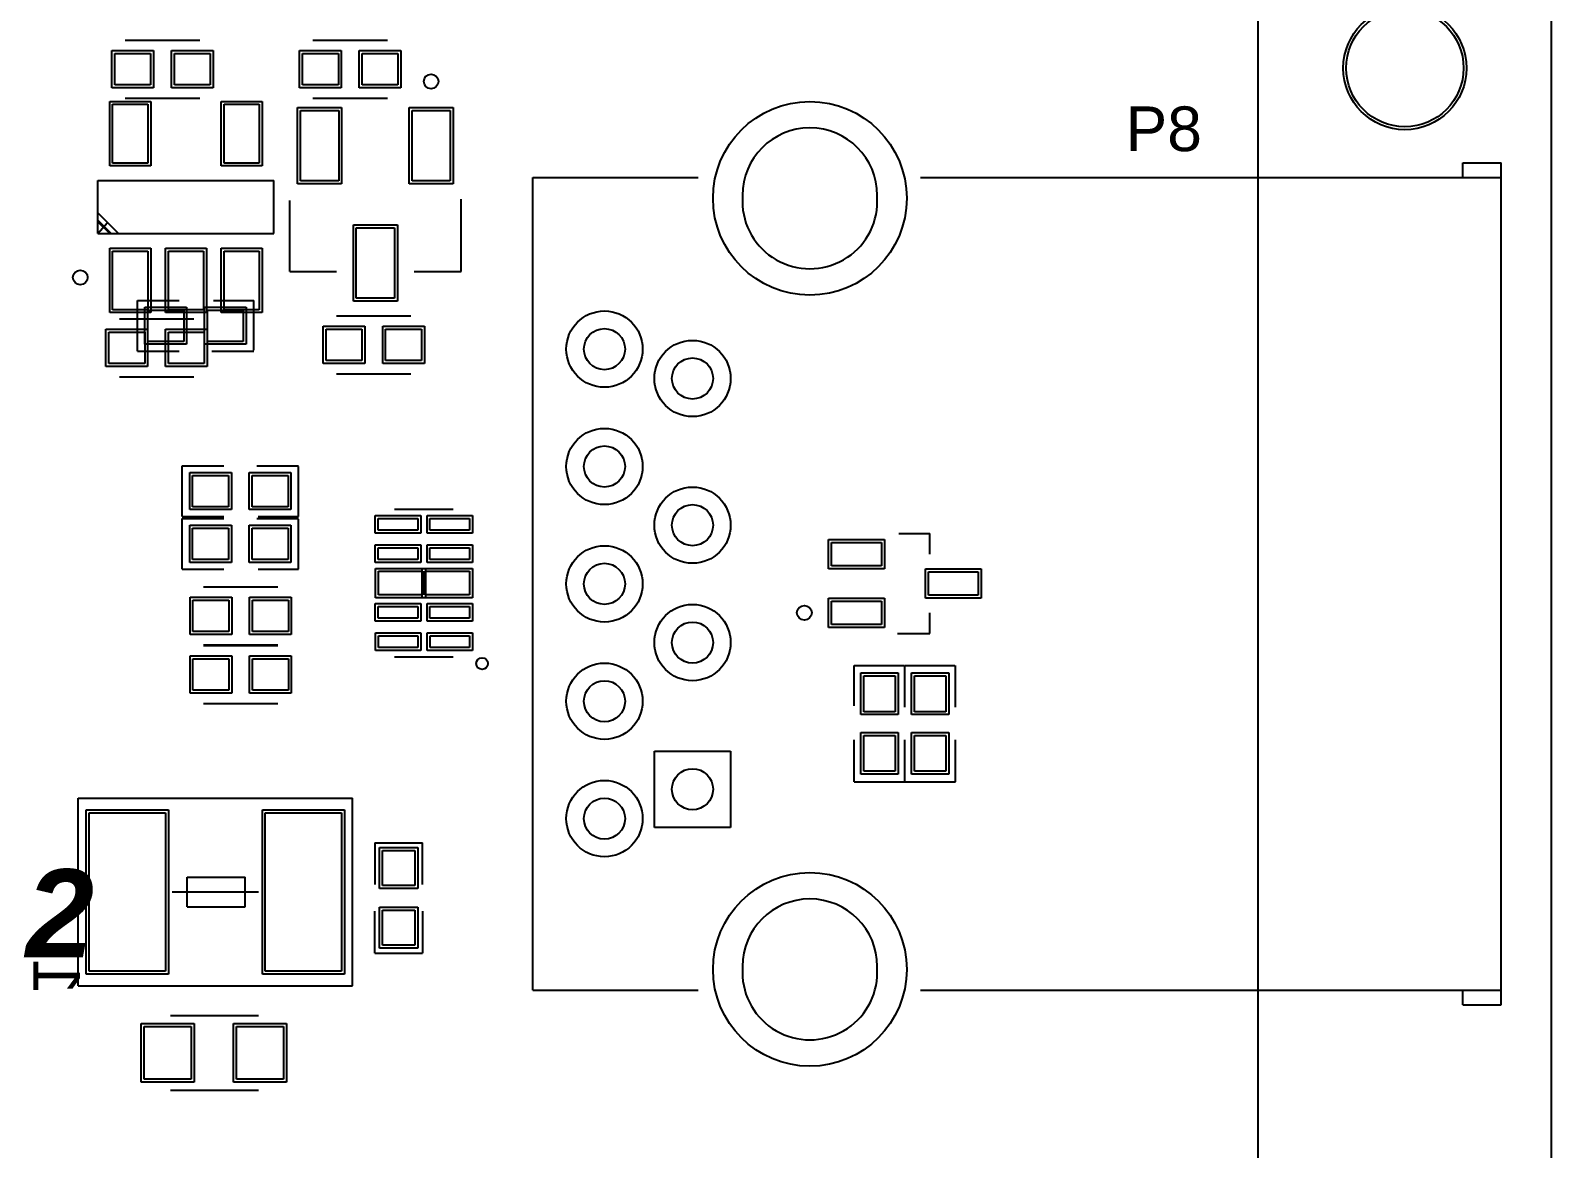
# Model space of a CAD drawing. Header units: inches. Extents: x -5 to 125, y -8 to 83.
# Drawn here: x 99.08 to 125, y 38.59 to 57.64 of the extents above; entities that cross this region are included whole.
import ezdxf

# ---------------------------------------------------------------- set-up
doc = ezdxf.new("R2010")
doc.units = ezdxf.units.IN
for name, color, linetype in [('Bottom Overlay', 54, 'Continuous'), ('Bottom Paste', 16, 'Continuous'), ('Bottom Solder', 6, 'Continuous'), ('Keep-Out Layer', 6, 'Continuous'), ('Top Overlay', 2, 'Continuous'), ('Top Paste', 8, 'Continuous'), ('Top Solder', 216, 'Continuous')]:
    doc.layers.add(name, color=color, linetype=linetype)
doc.styles.add('Arial', font='', dxfattribs={"height": 0.2})
doc.styles.add('Arial_Bold_Italic', font='', dxfattribs={"height": 0.2})
doc.styles.get('Arial').set_extended_font_data('Arial')
doc.styles.get('Arial_Bold_Italic').set_extended_font_data('Arial', italic=True, bold=True)

# ---------------------------------------------------------------- blocks, each defined once
blk = doc.blocks.new('USB3_0_A_11_78_49')
at = {"layer": 'Bottom Solder'}
for p, q in [((-6.52, 2.9), (-6.62, 2.9)), ((6.62, 2.9), (6.52, 2.9)), ((-6.62, 0.6), (-6.52, 0.6)), ((6.52, 0.6), (6.62, 0.6)), ((2.85, 0.4), (4.15, 0.4)), ((2.85, -0.9), (2.85, 0.4)), ((4.15, 0.4), (4.15, -0.9)), ((4.15, -0.9), (2.85, -0.9))]:
    blk.add_line(p, q, dxfattribs=at)
for centre, radius in [((-6.57, 1.75), 1.65), ((6.57, 1.75), 1.65), ((-3.5, -0.25), 0.65), ((-1, -0.25), 0.65), ((1, -0.25), 0.65), ((-3.5, -0.25), 0.35), ((-1, -0.25), 0.35), ((1, -0.25), 0.35), ((3.5, -0.25), 0.35), ((-4, -1.75), 0.65), ((-2, -1.75), 0.65), ((0, -1.75), 0.65), ((2, -1.75), 0.65), ((4, -1.75), 0.65), ((-4, -1.75), 0.35), ((-2, -1.75), 0.35), ((0, -1.75), 0.35), ((2, -1.75), 0.35), ((4, -1.75), 0.35)]:
    blk.add_circle(centre, radius, dxfattribs=at)
for centre, start, end in [((-6.62, 1.75), 90, 270), ((-6.52, 1.75), 270, 90), ((6.52, 1.75), 90, 270), ((6.62, 1.75), 270, 90)]:
    blk.add_arc(centre, 1.15, start, end, dxfattribs=at)
at = {"layer": 'Top Overlay'}
for p, q in [((-7.175, 12.878), (-7.175, 13.53)), ((-6.925, 13.53), (-7.175, 13.53)), ((-6.925, 11.58), (-6.925, 13.53)), ((6.925, 13.53), (-6.925, 13.53)), ((7.175, 13.53), (6.925, 13.53)), ((6.925, 12.878), (6.925, 13.53)), ((6.925, 3.636), (6.925, 13.53)), ((7.175, 12.878), (7.175, 13.53)), ((-6.925, 12.878), (-7.175, 12.878)), ((7.175, 12.878), (6.925, 12.878)), ((-6.925, 3.636), (-6.925, 11.58)), ((-6.925, -2.97), (-6.925, -0.156)), ((6.925, -2.97), (6.925, -0.156)), ((6.925, -2.97), (-6.925, -2.97))]:
    blk.add_line(p, q, dxfattribs=at)
at = {"layer": 'Top Solder'}
for p, q in [((-6.52, 2.9), (-6.62, 2.9)), ((6.62, 2.9), (6.52, 2.9)), ((-6.62, 0.6), (-6.52, 0.6)), ((6.52, 0.6), (6.62, 0.6)), ((2.85, 0.4), (4.15, 0.4)), ((2.85, -0.9), (2.85, 0.4)), ((4.15, 0.4), (4.15, -0.9)), ((4.15, -0.9), (2.85, -0.9))]:
    blk.add_line(p, q, dxfattribs=at)
for centre, radius in [((-6.57, 1.75), 1.65), ((6.57, 1.75), 1.65), ((-3.5, -0.25), 0.65), ((-1, -0.25), 0.65), ((1, -0.25), 0.65), ((-3.5, -0.25), 0.35), ((-1, -0.25), 0.35), ((1, -0.25), 0.35), ((3.5, -0.25), 0.35), ((-4, -1.75), 0.65), ((-2, -1.75), 0.65), ((0, -1.75), 0.65), ((2, -1.75), 0.65), ((4, -1.75), 0.65), ((-4, -1.75), 0.35), ((-2, -1.75), 0.35), ((0, -1.75), 0.35), ((2, -1.75), 0.35), ((4, -1.75), 0.35)]:
    blk.add_circle(centre, radius, dxfattribs=at)
for centre, start, end in [((-6.62, 1.75), 90, 270), ((-6.52, 1.75), 270, 90), ((6.52, 1.75), 90, 270), ((6.62, 1.75), 270, 90)]:
    blk.add_arc(centre, 1.15, start, end, dxfattribs=at)
blk = doc.blocks.new('SOT_235_56')
at = {"layer": 'Top Overlay'}
for p, q in [((-0.225, 1.5), (-0.45, 1.275)), ((-0.225, 1.5), (-0.45, 1.3)), ((-0.25, 1.5), (-0.45, 1.3)), ((-0.1, 1.5), (-0.45, 1.15)), ((-0.45, 1.5), (0.45, 1.5)), ((-0.45, 1.5), (-0.45, 1.275)), ((-0.45, 1.5), (-0.265, 1.335)), ((-0.45, 1.5), (-0.45, -1.5)), ((-0.1, 1.5), (-0.025, 1.5)), ((0.45, 1.5), (0.45, -1.5)), ((-0.45, -1.5), (0.45, -1.5))]:
    blk.add_line(p, q, dxfattribs=at)
blk.add_circle((-1.2, 1.8), 0.125, dxfattribs=at)
at = {"layer": 'Top Paste'}
for p, q in [((-1.75, 0.65), (-1.75, 1.25)), ((-1.75, 1.25), (-0.75, 1.25)), ((-0.75, 1.25), (-0.75, 0.65)), ((0.75, 0.65), (0.75, 1.25)), ((0.75, 1.25), (1.75, 1.25)), ((1.75, 1.25), (1.75, 0.65)), ((-0.75, 0.65), (-1.75, 0.65)), ((1.75, 0.65), (0.75, 0.65)), ((-1.75, -0.3), (-1.75, 0.3)), ((-1.75, 0.3), (-0.75, 0.3)), ((-0.75, 0.3), (-0.75, -0.3)), ((-0.75, -0.3), (-1.75, -0.3)), ((-1.75, -1.25), (-1.75, -0.65)), ((-1.75, -0.65), (-0.75, -0.65)), ((-0.75, -0.65), (-0.75, -1.25)), ((0.75, -1.25), (0.75, -0.65)), ((0.75, -0.65), (1.75, -0.65)), ((1.75, -0.65), (1.75, -1.25)), ((-0.75, -1.25), (-1.75, -1.25)), ((1.75, -1.25), (0.75, -1.25))]:
    blk.add_line(p, q, dxfattribs=at)
at = {"layer": 'Top Solder'}
for p, q in [((-1.8, 0.6), (-1.8, 1.3)), ((-1.8, 1.3), (-0.7, 1.3)), ((-0.7, 1.3), (-0.7, 0.6)), ((0.7, 0.6), (0.7, 1.3)), ((0.7, 1.3), (1.8, 1.3)), ((1.8, 1.3), (1.8, 0.6)), ((-0.7, 0.6), (-1.8, 0.6)), ((1.8, 0.6), (0.7, 0.6)), ((-1.8, -0.35), (-1.8, 0.35)), ((-1.8, 0.35), (-0.7, 0.35)), ((-0.7, 0.35), (-0.7, -0.35)), ((-0.7, -0.35), (-1.8, -0.35)), ((-1.8, -1.3), (-1.8, -0.6)), ((-1.8, -0.6), (-0.7, -0.6)), ((-0.7, -0.6), (-0.7, -1.3)), ((0.7, -1.3), (0.7, -0.6)), ((0.7, -0.6), (1.8, -0.6)), ((1.8, -0.6), (1.8, -1.3)), ((-0.7, -1.3), (-1.8, -1.3)), ((1.8, -1.3), (0.7, -1.3))]:
    blk.add_line(p, q, dxfattribs=at)
blk = doc.blocks.new('SOT_233_N_82')
at = {"layer": 'Top Overlay'}
for p, q in [((1.143, 1.46), (-0.089, 1.46)), ((1.143, 0.66), (1.143, 1.46)), ((1.143, -1.46), (1.143, -0.66)), ((1.143, -1.46), (-0.064, -1.46))]:
    blk.add_line(p, q, dxfattribs=at)
blk.add_circle((-2.095, 0.95), 0.125, dxfattribs=at)
at = {"layer": 'Top Paste'}
for p, q in [((-1.6, 0.625), (-1.6, 1.275)), ((-1.6, 1.275), (-0.4, 1.275)), ((-0.4, 1.275), (-0.4, 0.625)), ((-0.4, 0.625), (-1.6, 0.625)), ((0.4, -0.325), (0.4, 0.325)), ((0.4, 0.325), (1.6, 0.325)), ((1.6, 0.325), (1.6, -0.325)), ((1.6, -0.325), (0.4, -0.325)), ((-1.6, -1.275), (-1.6, -0.625)), ((-1.6, -0.625), (-0.4, -0.625)), ((-0.4, -0.625), (-0.4, -1.275)), ((-0.4, -1.275), (-1.6, -1.275))]:
    blk.add_line(p, q, dxfattribs=at)
at = {"layer": 'Top Solder'}
for p, q in [((-1.65, 0.575), (-1.65, 1.325)), ((-1.65, 1.325), (-0.35, 1.325)), ((-0.35, 1.325), (-0.35, 0.575)), ((-0.35, 0.575), (-1.65, 0.575)), ((0.35, -0.375), (0.35, 0.375)), ((0.35, 0.375), (1.65, 0.375)), ((1.65, 0.375), (1.65, -0.375)), ((1.65, -0.375), (0.35, -0.375)), ((-1.65, -1.325), (-1.65, -0.575)), ((-1.65, -0.575), (-0.35, -0.575)), ((-0.35, -0.575), (-0.35, -1.325)), ((-0.35, -1.325), (-1.65, -1.325))]:
    blk.add_line(p, q, dxfattribs=at)
blk = doc.blocks.new('0402R_106')
at = {"layer": 'Top Overlay'}
for p, q in [((-0.991, 0.432), (-0.279, 0.432)), ((-0.991, -0.432), (-0.991, 0.432)), ((0.279, 0.432), (0.991, 0.432)), ((0.991, -0.432), (0.991, 0.419)), ((-0.991, -0.432), (-0.279, -0.432)), ((0.305, -0.432), (0.991, -0.432))]:
    blk.add_line(p, q, dxfattribs=at)
at = {"layer": 'Top Paste'}
for p, q in [((-0.813, -0.267), (-0.813, 0.267)), ((-0.813, 0.267), (-0.203, 0.267)), ((-0.203, 0.267), (-0.203, -0.267)), ((0.203, -0.267), (0.203, 0.267)), ((0.203, 0.267), (0.813, 0.267)), ((0.813, 0.267), (0.813, -0.267)), ((-0.203, -0.267), (-0.813, -0.267)), ((0.813, -0.267), (0.203, -0.267))]:
    blk.add_line(p, q, dxfattribs=at)
at = {"layer": 'Top Solder'}
for p, q in [((-0.863, -0.317), (-0.863, 0.317)), ((-0.863, 0.317), (-0.153, 0.317)), ((-0.153, 0.317), (-0.153, -0.317)), ((0.153, -0.317), (0.153, 0.317)), ((0.153, 0.317), (0.863, 0.317)), ((0.863, 0.317), (0.863, -0.317)), ((-0.153, -0.317), (-0.863, -0.317)), ((0.863, -0.317), (0.153, -0.317))]:
    blk.add_line(p, q, dxfattribs=at)
blk = doc.blocks.new('0402R_110')
at = {"layer": 'Top Overlay'}
for p, q in [((-0.991, 0.432), (-0.279, 0.432)), ((-0.991, -0.432), (-0.991, 0.432)), ((0.279, 0.432), (0.991, 0.432)), ((0.991, -0.432), (0.991, 0.419)), ((-0.991, -0.432), (-0.279, -0.432)), ((0.305, -0.432), (0.991, -0.432))]:
    blk.add_line(p, q, dxfattribs=at)
at = {"layer": 'Top Paste'}
for p, q in [((-0.813, -0.267), (-0.813, 0.267)), ((-0.813, 0.267), (-0.203, 0.267)), ((-0.203, 0.267), (-0.203, -0.267)), ((0.203, -0.267), (0.203, 0.267)), ((0.203, 0.267), (0.813, 0.267)), ((0.813, 0.267), (0.813, -0.267)), ((-0.203, -0.267), (-0.813, -0.267)), ((0.813, -0.267), (0.203, -0.267))]:
    blk.add_line(p, q, dxfattribs=at)
at = {"layer": 'Top Solder'}
for p, q in [((-0.863, -0.317), (-0.863, 0.317)), ((-0.863, 0.317), (-0.153, 0.317)), ((-0.153, 0.317), (-0.153, -0.317)), ((0.153, -0.317), (0.153, 0.317)), ((0.153, 0.317), (0.863, 0.317)), ((0.863, 0.317), (0.863, -0.317)), ((-0.153, -0.317), (-0.863, -0.317)), ((0.863, -0.317), (0.153, -0.317))]:
    blk.add_line(p, q, dxfattribs=at)
blk = doc.blocks.new('0402R_B_111')
at = {"layer": 'Bottom Overlay'}
for p, q in [((-0.991, 0.432), (-0.991, -0.432)), ((-0.991, 0.432), (-0.279, 0.432)), ((0.305, 0.432), (0.991, 0.432)), ((0.991, 0.432), (0.991, -0.419)), ((-0.991, -0.432), (-0.279, -0.432)), ((0.279, -0.432), (0.991, -0.432))]:
    blk.add_line(p, q, dxfattribs=at)
at = {"layer": 'Bottom Paste'}
for p, q in [((-0.813, -0.267), (-0.813, 0.267)), ((-0.813, 0.267), (-0.203, 0.267)), ((-0.203, 0.267), (-0.203, -0.267)), ((0.203, -0.267), (0.203, 0.267)), ((0.203, 0.267), (0.813, 0.267)), ((0.813, 0.267), (0.813, -0.267)), ((-0.203, -0.267), (-0.813, -0.267)), ((0.813, -0.267), (0.203, -0.267))]:
    blk.add_line(p, q, dxfattribs=at)
at = {"layer": 'Bottom Solder'}
for p, q in [((-0.863, -0.317), (-0.863, 0.317)), ((-0.863, 0.317), (-0.153, 0.317)), ((-0.153, 0.317), (-0.153, -0.317)), ((0.153, -0.317), (0.153, 0.317)), ((0.153, 0.317), (0.863, 0.317)), ((0.863, 0.317), (0.863, -0.317)), ((-0.153, -0.317), (-0.863, -0.317)), ((0.863, -0.317), (0.153, -0.317))]:
    blk.add_line(p, q, dxfattribs=at)
blk = doc.blocks.new('0402R_B_112')
at = {"layer": 'Bottom Overlay'}
for p, q in [((-0.991, 0.432), (-0.991, -0.432)), ((-0.991, 0.432), (-0.279, 0.432)), ((0.305, 0.432), (0.991, 0.432)), ((0.991, 0.432), (0.991, -0.419)), ((-0.991, -0.432), (-0.279, -0.432)), ((0.279, -0.432), (0.991, -0.432))]:
    blk.add_line(p, q, dxfattribs=at)
at = {"layer": 'Bottom Paste'}
for p, q in [((-0.813, -0.267), (-0.813, 0.267)), ((-0.813, 0.267), (-0.203, 0.267)), ((-0.203, 0.267), (-0.203, -0.267)), ((0.203, -0.267), (0.203, 0.267)), ((0.203, 0.267), (0.813, 0.267)), ((0.813, 0.267), (0.813, -0.267)), ((-0.203, -0.267), (-0.813, -0.267)), ((0.813, -0.267), (0.203, -0.267))]:
    blk.add_line(p, q, dxfattribs=at)
at = {"layer": 'Bottom Solder'}
for p, q in [((-0.863, -0.317), (-0.863, 0.317)), ((-0.863, 0.317), (-0.153, 0.317)), ((-0.153, 0.317), (-0.153, -0.317)), ((0.153, -0.317), (0.153, 0.317)), ((0.153, 0.317), (0.863, 0.317)), ((0.863, 0.317), (0.863, -0.317)), ((-0.153, -0.317), (-0.863, -0.317)), ((0.863, -0.317), (0.153, -0.317))]:
    blk.add_line(p, q, dxfattribs=at)
blk = doc.blocks.new('0402R_B_133')
at = {"layer": 'Bottom Overlay'}
for p, q in [((-0.991, 0.432), (-0.279, 0.432)), ((-0.991, -0.432), (-0.991, 0.432)), ((0.305, 0.432), (0.991, 0.432)), ((0.991, -0.419), (0.991, 0.432)), ((-0.991, -0.432), (-0.279, -0.432)), ((0.279, -0.432), (0.991, -0.432))]:
    blk.add_line(p, q, dxfattribs=at)
at = {"layer": 'Bottom Paste'}
for p, q in [((-0.813, -0.267), (-0.813, 0.267)), ((-0.813, 0.267), (-0.203, 0.267)), ((-0.203, 0.267), (-0.203, -0.267)), ((0.203, -0.267), (0.203, 0.267)), ((0.203, 0.267), (0.813, 0.267)), ((0.813, 0.267), (0.813, -0.267)), ((-0.203, -0.267), (-0.813, -0.267)), ((0.813, -0.267), (0.203, -0.267))]:
    blk.add_line(p, q, dxfattribs=at)
at = {"layer": 'Bottom Solder'}
for p, q in [((-0.863, -0.317), (-0.863, 0.317)), ((-0.863, 0.317), (-0.153, 0.317)), ((-0.153, 0.317), (-0.153, -0.317)), ((0.153, -0.317), (0.153, 0.317)), ((0.153, 0.317), (0.863, 0.317)), ((0.863, 0.317), (0.863, -0.317)), ((-0.153, -0.317), (-0.863, -0.317)), ((0.863, -0.317), (0.153, -0.317))]:
    blk.add_line(p, q, dxfattribs=at)
blk = doc.blocks.new('M_2_M_K___B_269')
at = {"layer": 'Bottom Overlay', "style": 'Arial', "text_generation_flag": 2}
blk.add_text('1', height=0.8, rotation=180, dxfattribs=at).set_placement((-9.375, -5.05))
blk = doc.blocks.new('N_HOLE_2_0MM_287')
at = {"layer": 'Bottom Solder'}
for radius in [1.05, 1]:
    blk.add_circle((0, 0), radius, dxfattribs=at)
at = {"layer": 'Top Solder'}
for radius in [1.05, 1]:
    blk.add_circle((0, 0), radius, dxfattribs=at)
blk = doc.blocks.new('1210F_302')
at = {"layer": 'Top Overlay'}
for p, q in [((-2.337, 1.6), (-2.337, -1.6)), ((2.337, 1.6), (-2.337, 1.6)), ((2.337, 1.6), (2.337, -1.6)), ((0, 0), (-0.737, 0)), ((-0.508, 0.254), (-0.508, -0.254)), ((0.483, 0.254), (-0.508, 0.254)), ((0.737, 0), (0, 0)), ((0.483, 0.254), (0.483, -0.254)), ((0.483, -0.254), (-0.508, -0.254)), ((2.337, -1.6), (-2.337, -1.6))]:
    blk.add_line(p, q, dxfattribs=at)
at = {"layer": 'Top Paste'}
for p, q in [((-2.15, -1.35), (-2.15, 1.35)), ((-2.15, 1.35), (-0.85, 1.35)), ((-0.85, 1.35), (-0.85, -1.35)), ((0.85, -1.35), (0.85, 1.35)), ((0.85, 1.35), (2.15, 1.35)), ((2.15, 1.35), (2.15, -1.35)), ((-0.85, -1.35), (-2.15, -1.35)), ((2.15, -1.35), (0.85, -1.35))]:
    blk.add_line(p, q, dxfattribs=at)
at = {"layer": 'Top Solder'}
for p, q in [((-2.2, -1.4), (-2.2, 1.4)), ((-2.2, 1.4), (-0.8, 1.4)), ((-0.8, 1.4), (-0.8, -1.4)), ((0.8, -1.4), (0.8, 1.4)), ((0.8, 1.4), (2.2, 1.4)), ((2.2, 1.4), (2.2, -1.4)), ((-0.8, -1.4), (-2.2, -1.4)), ((2.2, -1.4), (0.8, -1.4))]:
    blk.add_line(p, q, dxfattribs=at)
blk = doc.blocks.new('SOT_523_B_306')
at = {"layer": 'Bottom Overlay'}
for p, q in [((-0.102, 0.85), (0.425, 0.85)), ((0.425, 0.5), (0.425, 0.85)), ((0.425, -0.85), (0.425, -0.5)), ((-0.127, -0.85), (0.425, -0.85))]:
    blk.add_line(p, q, dxfattribs=at)
blk.add_circle((-1.714, -0.5), 0.125, dxfattribs=at)
at = {"layer": 'Bottom Paste'}
for p, q in [((-1.25, 0.3), (-1.25, 0.7)), ((-1.25, 0.7), (-0.4, 0.7)), ((-0.4, 0.7), (-0.4, 0.3)), ((-0.4, 0.3), (-1.25, 0.3)), ((0.4, -0.2), (0.4, 0.2)), ((0.4, 0.2), (1.25, 0.2)), ((1.25, 0.2), (1.25, -0.2)), ((1.25, -0.2), (0.4, -0.2)), ((-1.25, -0.7), (-1.25, -0.3)), ((-1.25, -0.3), (-0.4, -0.3)), ((-0.4, -0.3), (-0.4, -0.7)), ((-0.4, -0.7), (-1.25, -0.7))]:
    blk.add_line(p, q, dxfattribs=at)
at = {"layer": 'Bottom Solder'}
for p, q in [((-1.301, 0.249), (-1.301, 0.751)), ((-1.301, 0.751), (-0.349, 0.751)), ((-0.349, 0.751), (-0.349, 0.249)), ((-0.349, 0.249), (-1.301, 0.249)), ((0.349, -0.251), (0.349, 0.251)), ((0.349, 0.251), (1.301, 0.251)), ((1.301, 0.251), (1.301, -0.251)), ((-1.301, -0.751), (-1.301, -0.249)), ((-1.301, -0.249), (-0.349, -0.249)), ((-0.349, -0.249), (-0.349, -0.751)), ((1.301, -0.251), (0.349, -0.251)), ((-0.349, -0.751), (-1.301, -0.751))]:
    blk.add_line(p, q, dxfattribs=at)
blk = doc.blocks.new('0402TVS_307')
at = {"layer": 'Top Overlay'}
for p, q in [((-0.94, -0.406), (-0.94, 0.406)), ((-0.229, 0.406), (-0.94, 0.406)), ((0.229, 0.406), (0.94, 0.406)), ((0.94, -0.406), (0.94, 0.406)), ((-0.94, -0.406), (-0.229, -0.406)), ((0.94, -0.406), (0.229, -0.406))]:
    blk.add_line(p, q, dxfattribs=at)
at = {"layer": 'Top Paste'}
for p, q in [((-0.808, -0.275), (-0.808, 0.275)), ((-0.808, 0.275), (-0.208, 0.275)), ((-0.208, 0.275), (-0.208, -0.275)), ((0.208, -0.275), (0.208, 0.275)), ((0.208, 0.275), (0.808, 0.275)), ((0.808, 0.275), (0.808, -0.275)), ((-0.208, -0.275), (-0.808, -0.275)), ((0.808, -0.275), (0.208, -0.275))]:
    blk.add_line(p, q, dxfattribs=at)
at = {"layer": 'Top Solder'}
for p, q in [((-0.858, -0.325), (-0.858, 0.325)), ((-0.858, 0.325), (-0.158, 0.325)), ((-0.158, 0.325), (-0.158, -0.325)), ((0.158, -0.325), (0.158, 0.325)), ((0.158, 0.325), (0.858, 0.325)), ((0.858, 0.325), (0.858, -0.325)), ((-0.158, -0.325), (-0.858, -0.325)), ((0.858, -0.325), (0.158, -0.325))]:
    blk.add_line(p, q, dxfattribs=at)
blk = doc.blocks.new('DFN_10L_308')
at = {"layer": 'Top Overlay'}
for p, q in [((-1.26, 0.5), (-1.26, -0.5)), ((1.26, 0.5), (1.26, -0.5))]:
    blk.add_line(p, q, dxfattribs=at)
blk.add_circle((-1.372, -0.991), 0.1, dxfattribs=at)
at = {"layer": 'Top Paste'}
for p, q in [((-0.6, 0.104), (-0.6, 0.779)), ((-0.6, 0.779), (-0.4, 0.779)), ((-0.4, 0.779), (-0.4, 0.104)), ((0.4, 0.104), (0.4, 0.779)), ((0.4, 0.779), (0.6, 0.779)), ((0.6, 0.779), (0.6, 0.104)), ((0.9, 0.104), (0.9, 0.779)), ((0.9, 0.779), (1.1, 0.779)), ((1.1, 0.779), (1.1, 0.104)), ((-1.1, 0.103), (-1.1, 0.777)), ((-1.1, 0.777), (-0.9, 0.777)), ((-0.9, 0.777), (-0.9, 0.103)), ((-0.2, 0.022), (-0.2, 0.777)), ((-0.2, 0.777), (0.2, 0.777)), ((0.2, 0.777), (0.2, 0.022)), ((-0.9, 0.103), (-1.1, 0.103)), ((-0.4, 0.104), (-0.6, 0.104)), ((0.2, 0.022), (-0.2, 0.022)), ((0.6, 0.104), (0.4, 0.104)), ((1.1, 0.104), (0.9, 0.104)), ((-1.1, -0.778), (-1.1, -0.103)), ((-1.1, -0.103), (-0.9, -0.103)), ((-0.9, -0.103), (-0.9, -0.778)), ((-0.6, -0.777), (-0.6, -0.102)), ((-0.6, -0.102), (-0.4, -0.102)), ((-0.4, -0.102), (-0.4, -0.777)), ((-0.2, -0.777), (-0.2, -0.022)), ((-0.2, -0.022), (0.2, -0.022)), ((0.2, -0.022), (0.2, -0.777)), ((0.4, -0.777), (0.4, -0.102)), ((0.4, -0.102), (0.6, -0.102)), ((0.6, -0.102), (0.6, -0.777)), ((0.9, -0.777), (0.9, -0.102)), ((0.9, -0.102), (1.1, -0.102)), ((1.1, -0.102), (1.1, -0.777)), ((-0.4, -0.777), (-0.6, -0.777)), ((0.2, -0.777), (-0.2, -0.777)), ((0.6, -0.777), (0.4, -0.777)), ((1.1, -0.777), (0.9, -0.777)), ((-0.9, -0.778), (-1.1, -0.778))]:
    blk.add_line(p, q, dxfattribs=at)
at = {"layer": 'Top Solder'}
for p, q in [((-1.15, 0.053), (-1.15, 0.827)), ((-1.15, 0.827), (-0.85, 0.827)), ((-0.85, 0.827), (-0.85, 0.053)), ((-0.65, 0.054), (-0.65, 0.829)), ((-0.65, 0.829), (-0.35, 0.829)), ((-0.35, 0.829), (-0.35, 0.054)), ((-0.25, -0.028), (-0.25, 0.827)), ((-0.25, 0.827), (0.25, 0.827)), ((0.25, 0.827), (0.25, -0.028)), ((0.35, 0.054), (0.35, 0.829)), ((0.35, 0.829), (0.65, 0.829)), ((0.65, 0.829), (0.65, 0.054)), ((0.85, 0.054), (0.85, 0.829)), ((0.85, 0.829), (1.15, 0.829)), ((1.15, 0.829), (1.15, 0.054)), ((-0.85, 0.053), (-1.15, 0.053)), ((-0.35, 0.054), (-0.65, 0.054)), ((-0.25, -0.827), (-0.25, 0.028)), ((-0.25, 0.028), (0.25, 0.028)), ((0.25, 0.028), (0.25, -0.827)), ((0.65, 0.054), (0.35, 0.054)), ((1.15, 0.054), (0.85, 0.054)), ((-1.15, -0.828), (-1.15, -0.054)), ((-1.15, -0.054), (-0.85, -0.054)), ((-0.85, -0.054), (-0.85, -0.828)), ((-0.65, -0.827), (-0.65, -0.052)), ((-0.65, -0.052), (-0.35, -0.052)), ((-0.35, -0.052), (-0.35, -0.827)), ((0.25, -0.028), (-0.25, -0.028)), ((0.35, -0.827), (0.35, -0.052)), ((0.35, -0.052), (0.65, -0.052)), ((0.65, -0.052), (0.65, -0.827)), ((0.85, -0.827), (0.85, -0.052)), ((0.85, -0.052), (1.15, -0.052)), ((1.15, -0.052), (1.15, -0.827)), ((-0.85, -0.828), (-1.15, -0.828)), ((-0.35, -0.827), (-0.65, -0.827)), ((0.25, -0.827), (-0.25, -0.827)), ((0.65, -0.827), (0.35, -0.827)), ((1.15, -0.827), (0.85, -0.827))]:
    blk.add_line(p, q, dxfattribs=at)
blk = doc.blocks.new('0402C_345')
at = {"layer": 'Top Overlay'}
for p, q in [((-0.635, 0.495), (0.635, 0.495)), ((-0.635, -0.495), (0.635, -0.495))]:
    blk.add_line(p, q, dxfattribs=at)
at = {"layer": 'Top Paste'}
for p, q in [((-0.813, -0.267), (-0.813, 0.267)), ((-0.813, 0.267), (-0.203, 0.267)), ((-0.203, 0.267), (-0.203, -0.267)), ((0.203, -0.267), (0.203, 0.267)), ((0.203, 0.267), (0.813, 0.267)), ((0.813, 0.267), (0.813, -0.267)), ((-0.203, -0.267), (-0.813, -0.267)), ((0.813, -0.267), (0.203, -0.267))]:
    blk.add_line(p, q, dxfattribs=at)
at = {"layer": 'Top Solder'}
for p, q in [((-0.863, -0.317), (-0.863, 0.317)), ((-0.863, 0.317), (-0.153, 0.317)), ((-0.153, 0.317), (-0.153, -0.317)), ((0.153, -0.317), (0.153, 0.317)), ((0.153, 0.317), (0.863, 0.317)), ((0.863, 0.317), (0.863, -0.317)), ((-0.153, -0.317), (-0.863, -0.317)), ((0.863, -0.317), (0.153, -0.317))]:
    blk.add_line(p, q, dxfattribs=at)
blk = doc.blocks.new('0402C_346')
at = {"layer": 'Top Overlay'}
for p, q in [((-0.635, 0.495), (0.635, 0.495)), ((-0.635, -0.495), (0.635, -0.495))]:
    blk.add_line(p, q, dxfattribs=at)
at = {"layer": 'Top Paste'}
for p, q in [((-0.813, -0.267), (-0.813, 0.267)), ((-0.813, 0.267), (-0.203, 0.267)), ((-0.203, 0.267), (-0.203, -0.267)), ((0.203, -0.267), (0.203, 0.267)), ((0.203, 0.267), (0.813, 0.267)), ((0.813, 0.267), (0.813, -0.267)), ((-0.203, -0.267), (-0.813, -0.267)), ((0.813, -0.267), (0.203, -0.267))]:
    blk.add_line(p, q, dxfattribs=at)
at = {"layer": 'Top Solder'}
for p, q in [((-0.863, -0.317), (-0.863, 0.317)), ((-0.863, 0.317), (-0.153, 0.317)), ((-0.153, 0.317), (-0.153, -0.317)), ((0.153, -0.317), (0.153, 0.317)), ((0.153, 0.317), (0.863, 0.317)), ((0.863, 0.317), (0.863, -0.317)), ((-0.153, -0.317), (-0.863, -0.317)), ((0.863, -0.317), (0.153, -0.317))]:
    blk.add_line(p, q, dxfattribs=at)
blk = doc.blocks.new('0603C_349')
at = {"layer": 'Top Overlay'}
for p, q in [((0.738, 0.635), (-0.762, 0.635)), ((0.738, -0.635), (-0.762, -0.635))]:
    blk.add_line(p, q, dxfattribs=at)
at = {"layer": 'Top Paste'}
for p, q in [((-1.187, -0.45), (-1.187, 0.45)), ((-1.187, 0.45), (-0.387, 0.45)), ((-0.387, 0.45), (-0.387, -0.45)), ((0.387, -0.45), (0.387, 0.45)), ((0.387, 0.45), (1.187, 0.45)), ((1.187, 0.45), (1.187, -0.45)), ((-0.387, -0.45), (-1.187, -0.45)), ((1.187, -0.45), (0.387, -0.45))]:
    blk.add_line(p, q, dxfattribs=at)
at = {"layer": 'Top Solder'}
for p, q in [((-1.237, -0.5), (-1.237, 0.5)), ((-1.237, 0.5), (-0.337, 0.5)), ((-0.337, 0.5), (-0.337, -0.5)), ((0.337, -0.5), (0.337, 0.5)), ((0.337, 0.5), (1.237, 0.5)), ((1.237, 0.5), (1.237, -0.5)), ((-0.337, -0.5), (-1.237, -0.5)), ((1.237, -0.5), (0.337, -0.5))]:
    blk.add_line(p, q, dxfattribs=at)
blk = doc.blocks.new('0402C_359')
at = {"layer": 'Top Overlay'}
for p, q in [((0.635, 0.495), (-0.635, 0.495)), ((0.635, -0.495), (-0.635, -0.495))]:
    blk.add_line(p, q, dxfattribs=at)
at = {"layer": 'Top Paste'}
for p, q in [((-0.813, -0.267), (-0.813, 0.267)), ((-0.813, 0.267), (-0.203, 0.267)), ((-0.203, 0.267), (-0.203, -0.267)), ((0.203, -0.267), (0.203, 0.267)), ((0.203, 0.267), (0.813, 0.267)), ((0.813, 0.267), (0.813, -0.267)), ((-0.203, -0.267), (-0.813, -0.267)), ((0.813, -0.267), (0.203, -0.267))]:
    blk.add_line(p, q, dxfattribs=at)
at = {"layer": 'Top Solder'}
for p, q in [((-0.863, -0.317), (-0.863, 0.317)), ((-0.863, 0.317), (-0.153, 0.317)), ((-0.153, 0.317), (-0.153, -0.317)), ((0.153, -0.317), (0.153, 0.317)), ((0.153, 0.317), (0.863, 0.317)), ((0.863, 0.317), (0.863, -0.317)), ((-0.153, -0.317), (-0.863, -0.317)), ((0.863, -0.317), (0.153, -0.317))]:
    blk.add_line(p, q, dxfattribs=at)
blk = doc.blocks.new('0402C_360')
at = {"layer": 'Top Overlay'}
for p, q in [((0.635, 0.495), (-0.635, 0.495)), ((0.635, -0.495), (-0.635, -0.495))]:
    blk.add_line(p, q, dxfattribs=at)
at = {"layer": 'Top Paste'}
for p, q in [((-0.813, -0.267), (-0.813, 0.267)), ((-0.813, 0.267), (-0.203, 0.267)), ((-0.203, 0.267), (-0.203, -0.267)), ((0.203, -0.267), (0.203, 0.267)), ((0.203, 0.267), (0.813, 0.267)), ((0.813, 0.267), (0.813, -0.267)), ((-0.203, -0.267), (-0.813, -0.267)), ((0.813, -0.267), (0.203, -0.267))]:
    blk.add_line(p, q, dxfattribs=at)
at = {"layer": 'Top Solder'}
for p, q in [((-0.863, -0.317), (-0.863, 0.317)), ((-0.863, 0.317), (-0.153, 0.317)), ((-0.153, 0.317), (-0.153, -0.317)), ((0.153, -0.317), (0.153, 0.317)), ((0.153, 0.317), (0.863, 0.317)), ((0.863, 0.317), (0.863, -0.317)), ((-0.153, -0.317), (-0.863, -0.317)), ((0.863, -0.317), (0.153, -0.317))]:
    blk.add_line(p, q, dxfattribs=at)
blk = doc.blocks.new('0402C_361')
at = {"layer": 'Top Overlay'}
for p, q in [((0.635, 0.495), (-0.635, 0.495)), ((0.635, -0.495), (-0.635, -0.495))]:
    blk.add_line(p, q, dxfattribs=at)
at = {"layer": 'Top Paste'}
for p, q in [((-0.813, -0.267), (-0.813, 0.267)), ((-0.813, 0.267), (-0.203, 0.267)), ((-0.203, 0.267), (-0.203, -0.267)), ((0.203, -0.267), (0.203, 0.267)), ((0.203, 0.267), (0.813, 0.267)), ((0.813, 0.267), (0.813, -0.267)), ((-0.203, -0.267), (-0.813, -0.267)), ((0.813, -0.267), (0.203, -0.267))]:
    blk.add_line(p, q, dxfattribs=at)
at = {"layer": 'Top Solder'}
for p, q in [((-0.863, -0.317), (-0.863, 0.317)), ((-0.863, 0.317), (-0.153, 0.317)), ((-0.153, 0.317), (-0.153, -0.317)), ((0.153, -0.317), (0.153, 0.317)), ((0.153, 0.317), (0.863, 0.317)), ((0.863, 0.317), (0.863, -0.317)), ((-0.153, -0.317), (-0.863, -0.317)), ((0.863, -0.317), (0.153, -0.317))]:
    blk.add_line(p, q, dxfattribs=at)
blk = doc.blocks.new('0402C_362')
at = {"layer": 'Top Overlay'}
for p, q in [((0.635, 0.495), (-0.635, 0.495)), ((0.635, -0.495), (-0.635, -0.495))]:
    blk.add_line(p, q, dxfattribs=at)
at = {"layer": 'Top Paste'}
for p, q in [((-0.813, -0.267), (-0.813, 0.267)), ((-0.813, 0.267), (-0.203, 0.267)), ((-0.203, 0.267), (-0.203, -0.267)), ((0.203, -0.267), (0.203, 0.267)), ((0.203, 0.267), (0.813, 0.267)), ((0.813, 0.267), (0.813, -0.267)), ((-0.203, -0.267), (-0.813, -0.267)), ((0.813, -0.267), (0.203, -0.267))]:
    blk.add_line(p, q, dxfattribs=at)
at = {"layer": 'Top Solder'}
for p, q in [((-0.863, -0.317), (-0.863, 0.317)), ((-0.863, 0.317), (-0.153, 0.317)), ((-0.153, 0.317), (-0.153, -0.317)), ((0.153, -0.317), (0.153, 0.317)), ((0.153, 0.317), (0.863, 0.317)), ((0.863, 0.317), (0.863, -0.317)), ((-0.153, -0.317), (-0.863, -0.317)), ((0.863, -0.317), (0.153, -0.317))]:
    blk.add_line(p, q, dxfattribs=at)

msp = doc.modelspace()

# ---------------------------------------------------------------- linework, layer by layer
at = {"layer": 'Keep-Out Layer'}
for p, q in [((125, 0), (125, 75)), ((120, 3), (120, 72))]:
    msp.add_line(p, q, dxfattribs=at)

# ---------------------------------------------------------------- block references
for name, p, rotation in [('M_2_M_K___B_269', (94.075, 50.58), 90), ('N_HOLE_2_0MM_287', (122.5, 57), 90), ('0402C_361', (101.328, 56.982), 180), ('0402C_359', (104.528, 56.982), 180), ('SOT_233_N_82', (104.956, 54.677), 270), ('SOT_235_56', (101.728, 54.632), 90), ('USB3_0_A_11_78_49', (110.61, 48.21), 270), ('0402C_362', (101.228, 52.232), 180), ('0402C_360', (104.928, 52.282), 180), ('DFN_10L_308', (105.784, 48.224), 90), ('0402R_B_112', (113.548, 45.829), 90), ('0402R_B_111', (114.411, 45.829), 90), ('1210F_302', (102.23, 42.96), 180), ('0402TVS_307', (105.354, 42.859), 270), ('0603C_349', (102.204, 40.217), 180)]:
    msp.add_blockref(name, p, dxfattribs=dict(rotation=rotation))
for name, p in [('0402R_B_133', (101.892, 52.609)), ('0402R_110', (102.655, 49.792)), ('0402R_106', (102.655, 48.892)), ('SOT_523_B_306', (113.98, 48.217)), ('0402C_346', (102.66, 47.665)), ('0402C_345', (102.66, 46.665))]:
    msp.add_blockref(name, p)

# ---------------------------------------------------------------- texts
at = {"layer": 'Top Overlay', "style": 'Arial'}
msp.add_text('P8', height=0.762, dxfattribs=at).set_placement((117.74, 55.584))
at = {"layer": 'Top Overlay', "style": 'Arial_Bold_Italic'}
msp.add_text('ELF 2 V1.2', height=1.5, rotation=360, dxfattribs=at).set_placement((89.565, 41.845))

doc.saveas('drawing.dxf')
